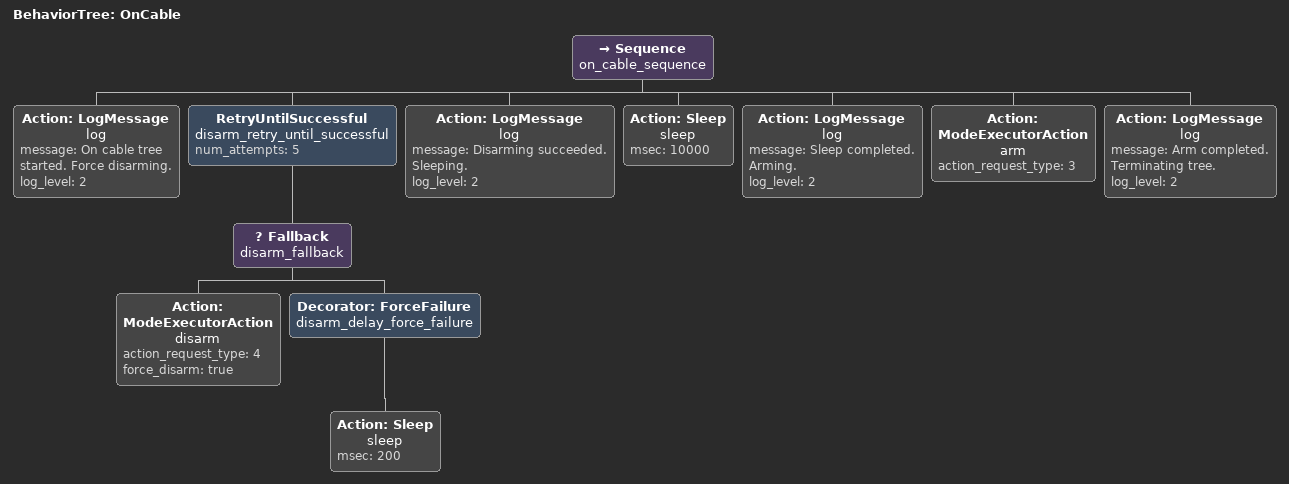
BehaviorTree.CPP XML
<root BTCPP_format="4" main_tree_to_execute="OnCable">
     <BehaviorTree ID="OnCable">
        <Sequence name="on_cable_sequence">

            <Action
                ID="LogMessage"
                name="log"
                message="On cable tree started. Force disarming."
                log_level="2"
            />

            <RetryUntilSuccessful name="disarm_retry_until_successful" num_attempts="5">
                <Fallback name="disarm_fallback">
                    <Action
                        ID="ModeExecutorAction"
                        name="disarm"
                        action_request_type="4"
                        force_disarm="true"
                    />

                    <Decorator ID="ForceFailure" name="disarm_delay_force_failure">
                        <Action
                            ID="Sleep"
                            name="sleep"
                            msec="200"
                        />
                    </Decorator>
                </Fallback>

            </RetryUntilSuccessful>

            <Action
                ID="LogMessage"
                name="log"
                message="Disarming succeeded. Sleeping."
                log_level="2"
            />

            <Action
                ID="Sleep"
                name="sleep"
                msec="10000"
            />

            <Action
                ID="LogMessage"
                name="log"
                message="Sleep completed. Arming."
                log_level="2"
            />

            <Action
                ID="ModeExecutorAction"
                name="arm"
                action_request_type="3"
            />

            <Action
                ID="LogMessage"
                name="log"
                message="Arm completed. Terminating tree."
                log_level="2"
            />

        </Sequence>
     </BehaviorTree>
 </root>
